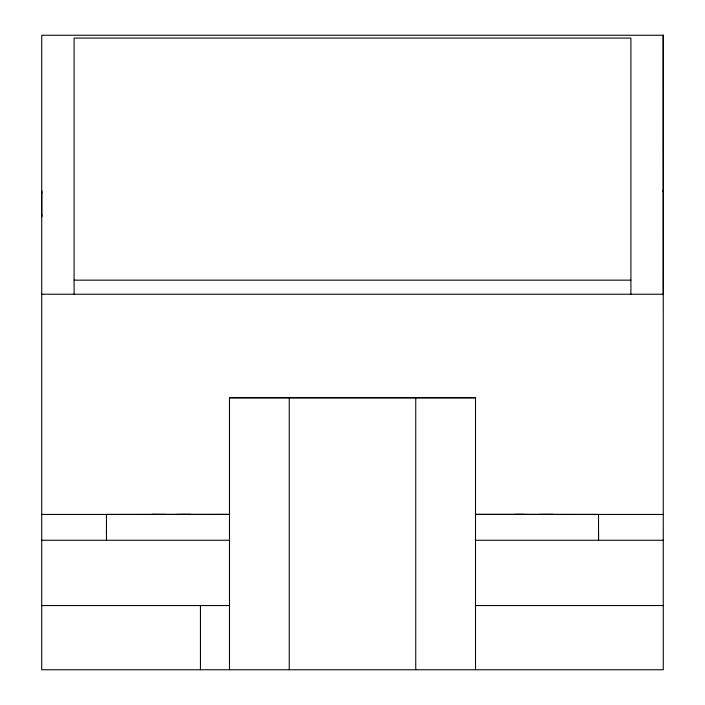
<?xml version="1.0" encoding="UTF-8"?>
<svg xmlns="http://www.w3.org/2000/svg" width="705" height="705" viewBox="0 0 705 705"><rect width="100%" height="100%" fill="white"/><g stroke="black" fill="none" stroke-linecap="round" stroke-linejoin="round"><path stroke-width="1.06" d="M41.727 216.356L41.727 216.796L41.727 214.117M41.718 191.337L41.718 190.896L41.718 193.575M106.473 533.65L106.473 530.204M598.527 540.127L598.527 533.65M663.273 191.081L663.273 190.641L663.273 191.628M180.929 514.456L190.641 514.43L176.241 514.386M524.071 514.394L514.359 514.43L528.759 514.465M74.096 280.158L630.904 280.158M41.727 294.232L663.273 294.232L663.176 35.25M229.486 669.75L229.486 397.726L475.514 397.726L475.514 669.75M229.486 397.823L475.514 397.823M41.727 514.447L229.486 514.403L106.473 514.447M663.273 514.447L475.514 514.394L598.527 514.447M41.727 540.259L229.486 540.259M475.514 540.259L663.273 540.259M41.727 605.551L229.486 605.551M475.514 605.551L663.273 605.551M41.718 191.883L41.727 215.809M630.904 294.232L630.904 38.061L74.096 38.061L74.096 294.232M598.527 514.712L598.527 539.915M415.747 397.823L415.747 669.75M289.253 397.823L289.253 669.75M200.449 605.551L200.449 669.75M106.473 514.712L106.473 540.127M663.282 216.426L663.282 216.426M152.456 514.412L151.795 514.43L166.186 514.465L152.456 514.412M553.213 514.43L538.814 514.465L553.213 514.43M663.238 35.25L41.727 35.25L41.727 669.75L663.273 669.75L663.238 35.25"/></g></svg>
